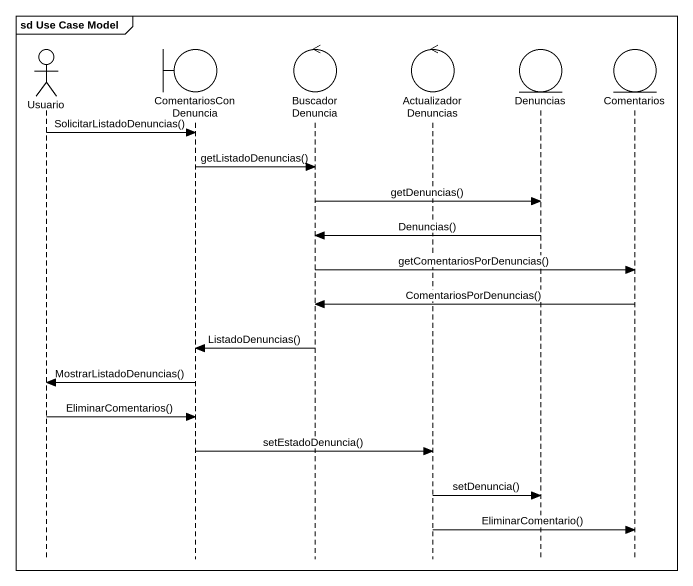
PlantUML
@startuml
mainframe sd Use Case Model
hide footbox
actor Usuario
boundary ComentariosConDenuncia
control BuscadorDenuncia
control ActualizadorDenuncias
entity Denuncias
entity Comentarios

Usuario -> ComentariosConDenuncia : SolicitarListadoDenuncias()
ComentariosConDenuncia -> BuscadorDenuncia : getListadoDenuncias()
BuscadorDenuncia -> Denuncias : getDenuncias()
Denuncias -> BuscadorDenuncia : Denuncias()
BuscadorDenuncia -> Comentarios : getComentariosPorDenuncias()
Comentarios -> BuscadorDenuncia : ComentariosPorDenuncias()
BuscadorDenuncia -> ComentariosConDenuncia : ListadoDenuncias()
ComentariosConDenuncia -> Usuario : MostrarListadoDenuncias()
Usuario -> ComentariosConDenuncia : EliminarComentarios()
ComentariosConDenuncia -> ActualizadorDenuncias : setEstadoDenuncia()
ActualizadorDenuncias -> Denuncias : setDenuncia()
ActualizadorDenuncias -> Comentarios : EliminarComentario()
@enduml
